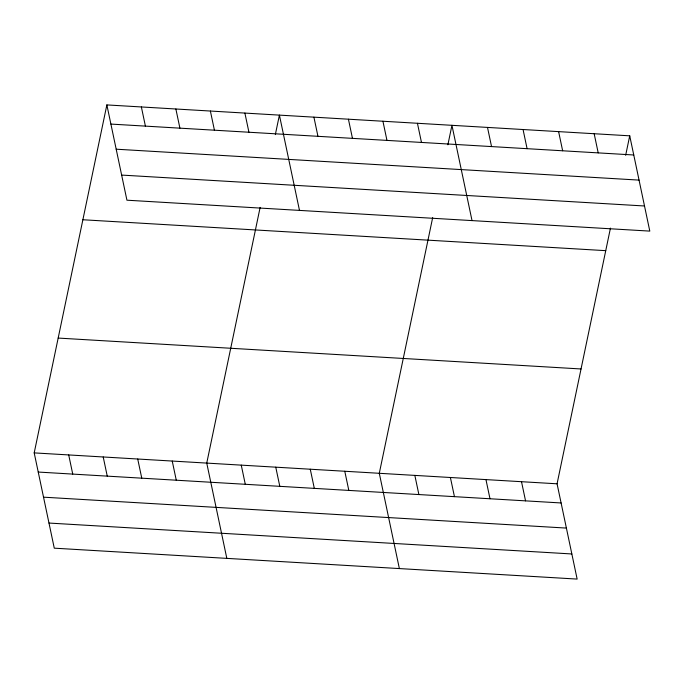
<?xml version="1.0" encoding="UTF-8"?>
<svg xmlns="http://www.w3.org/2000/svg" width="684" height="684" viewBox="0 0 684 684"><rect width="100%" height="100%" fill="white"/><g stroke="black" fill="none" stroke-linecap="round" stroke-linejoin="round"><path stroke-width="1.03" d="M610.453 228.105L557.067 483.802L577.142 579.083L54.275 548.175L34.2 452.894L106.858 104.917L629.725 135.825L649.8 231.107L126.933 200.198L106.858 104.917M260.134 207.397L206.748 463.094L226.823 558.375M275.336 134.603L279.405 115.117L299.481 210.398M432.681 217.597L379.295 473.294L399.37 568.575M447.883 144.794L451.944 125.317L472.028 220.599M625.655 155.302L629.725 135.825M110.893 124.078L633.76 154.986M116.186 149.197L639.053 180.106M121.641 175.078L644.508 205.987M82.884 219.752L605.742 250.66M58.174 338.067L581.041 368.967M34.2 452.894L557.067 483.802M38.236 472.054L561.102 502.962M43.528 497.174L566.395 528.082M48.983 523.055L571.85 553.963M594.165 133.722L598.201 152.883M558.614 131.619L562.65 150.779M523.055 129.524L527.09 148.676M487.504 127.421L491.539 146.573M521.507 481.698L525.551 500.859M417.437 123.274L421.472 142.434M485.956 479.604L489.992 498.756M382.929 121.239L386.964 140.391M450.397 477.5L454.441 496.652M348.421 119.196L352.457 138.356M414.846 475.397L418.882 494.558M313.913 117.161L317.949 136.313M344.779 471.259L348.823 490.411M244.889 113.082L248.933 132.234M310.271 469.215L314.307 488.376M210.381 111.039L214.425 130.199M275.763 467.172L279.799 486.333M175.873 108.995L179.909 128.156M241.255 465.137L245.291 484.298M141.366 106.96L145.401 126.112M172.24 461.059L176.275 480.211M137.723 459.015L141.768 478.176M103.216 456.98L107.251 476.132M68.708 454.937L72.743 474.097"/></g></svg>
